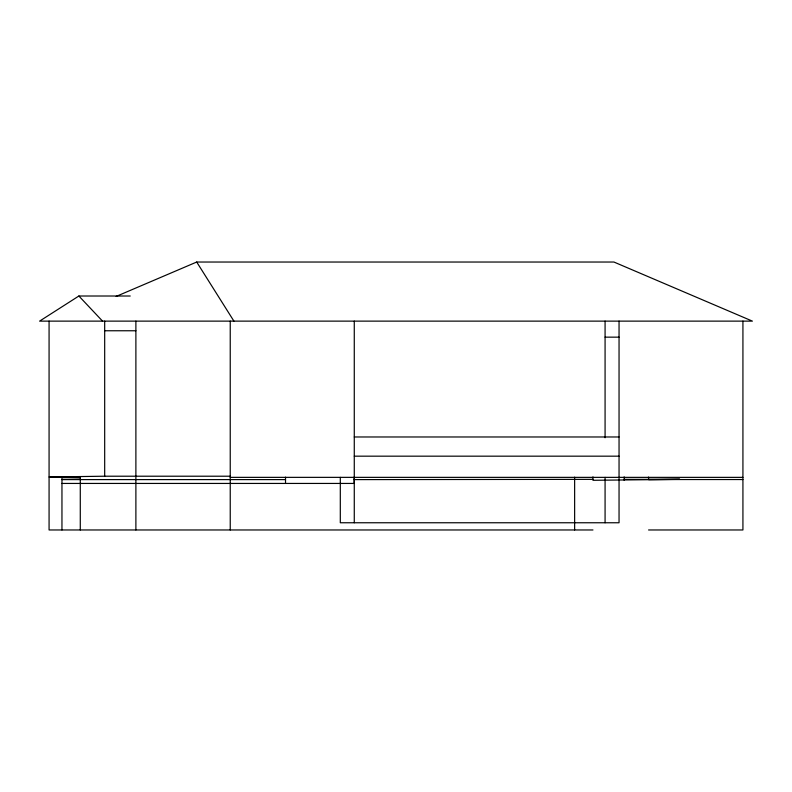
<?xml version="1.0" encoding="UTF-8"?>
<svg xmlns="http://www.w3.org/2000/svg" width="792" height="792" viewBox="0 0 792 792"><rect width="100%" height="100%" fill="white"/><g stroke="black" fill="none" stroke-linecap="round" stroke-linejoin="round"><path stroke-width="1.19" d="M130.225 296.01L78.873 296.01L39.6 321.126L752.4 321.126L613.939 262.033L196.703 262.033L116.147 296.426M592.961 476.893L592.961 480.298L679.774 479.358L624.165 479.358M592.961 479.358L354.182 479.615M230.234 476.21L104.683 476.21L49.074 476.992L80.279 477.705L80.279 529.967M648.569 477.071L648.569 479.536L679.774 479.358M104.683 330.759L135.887 330.759M605.078 337.154L619.047 337.154M354.272 436.976L619.047 436.976M354.272 456.172L619.047 456.172M230.234 477.358L742.926 477.368M80.279 477.705L61.954 477.705L61.954 529.967M648.569 479.536L742.926 479.536M61.954 479.606L285.526 479.606M61.954 483.437L354.182 483.437L354.182 477.16M592.961 529.967L49.074 529.967L49.074 321.126M648.569 529.967L742.926 529.967L742.926 321.126M78.873 296.01L102.544 321.126M196.703 262.033L233.917 321.126M624.165 476.883L624.165 480.298M619.047 321.126L619.047 522.76L340.303 522.76L340.303 477.368M605.078 321.126L605.078 437.768M605.078 477.368L605.078 522.76M574.636 477.16L574.636 529.967M354.272 321.126L354.272 522.76M285.526 477.15L285.526 483.437M230.234 321.126L230.234 529.967M135.887 321.126L135.887 529.967M104.683 321.126L104.683 476.21"/></g></svg>
